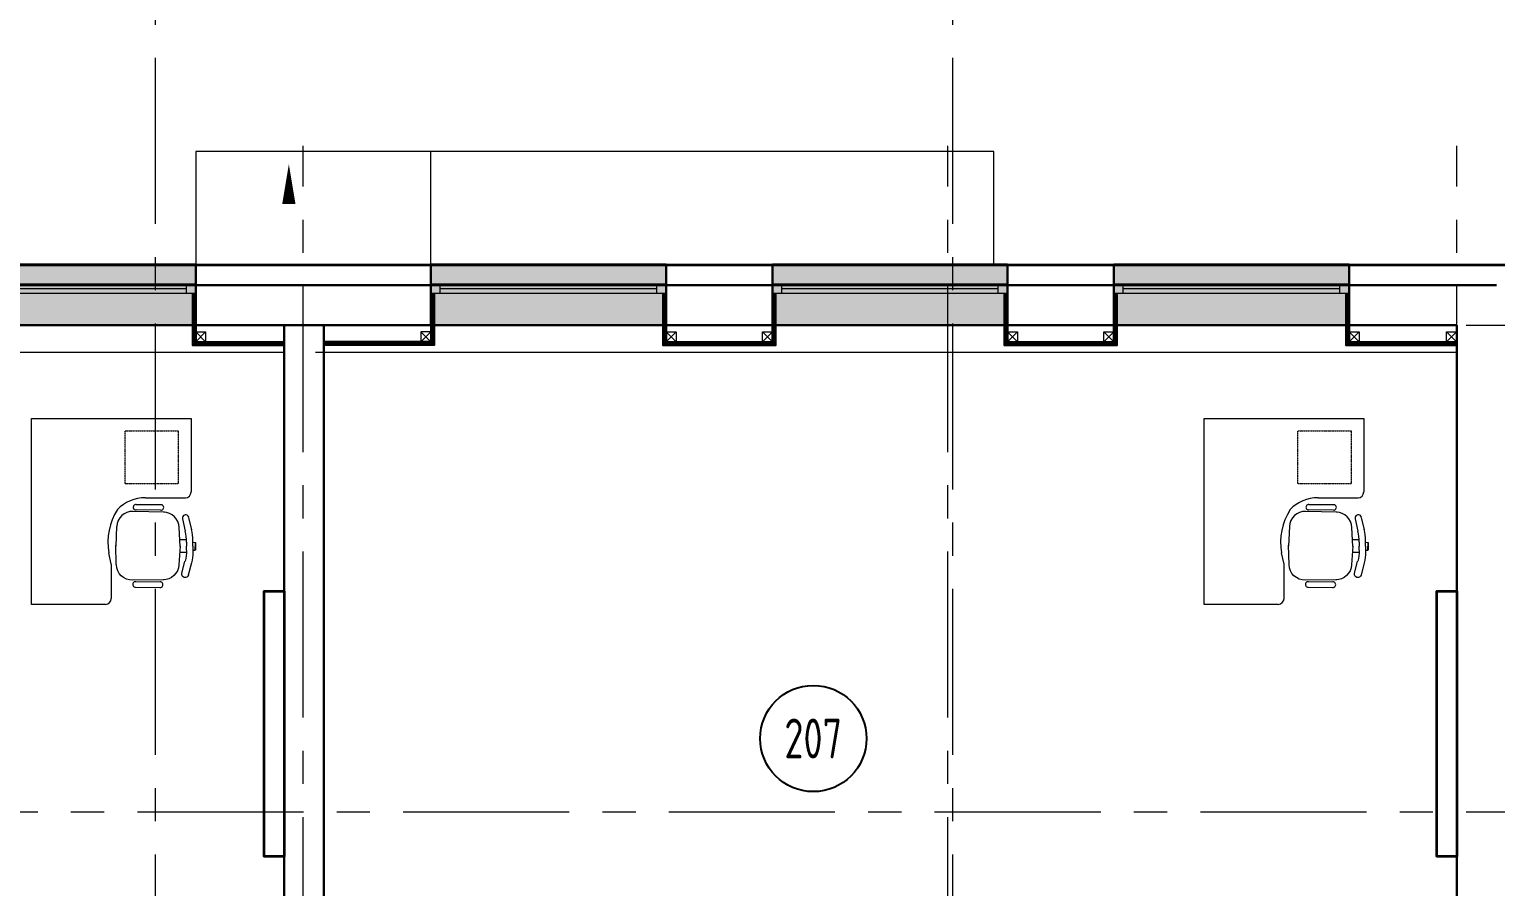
# Model space of a CAD drawing. Header units: millimetres. Extents: x -13407 to 95998, y -2719 to 109387.
# Drawn here: x 40623 to 51658, y 26807 to 33265 of the extents above; entities that cross this region are included whole.
import ezdxf
from ezdxf import colors
from ezdxf.entities.mleader import LeaderData, LeaderLine
from ezdxf.enums import TextEntityAlignment as Align
from ezdxf.math import Vec2, Vec3

# ---------------------------------------------------------------- set-up
doc = ezdxf.new("R2010")
doc.units = ezdxf.units.MM
doc.linetypes.add('CENTER', pattern=[2, 1.25, -0.25, 0.25, -0.25])
doc.linetypes.add('HIDDEN', pattern=[6, 4, -2])
for name, color, linetype, lineweight in [('_0', 250, 'Continuous', 9), ('_ТХ_мебель передв', 250, 'Continuous', 13), ('_ТХ_обор_комп принт', 30, 'Continuous', 13), ('АР_Маркер экспликации', 239, 'Continuous', 13), ('АР_Навесной фасад', 5, 'Continuous', 5), ('АР_Номер помещения', 1, 'Continuous', 25), ('АР_Окна БЛОК', 250, 'Continuous', 13), ('АР_Оси', 193, 'Continuous', 9), ('АР_Отметки', 250, 'Continuous', 15), ('АР_Подоконники', 163, 'Continuous', 9), ('АР_Помещения_площадь', 19, 'Continuous', 9), ('АР_Сущ Несущая стена', 202, 'Continuous', 30), ('АР_Утеплитель', 250, 'Continuous', 9)]:
    doc.layers.add(name, color=color, linetype=linetype, lineweight=lineweight)
doc.styles.add('ISOCPEUR', font='isocpeur.ttf', dxfattribs={"width": 0.7})
doc.styles.get("Standard").update_dxf_attribs({"font": 'arial.ttf'})

# ---------------------------------------------------------------- blocks, each defined once
blk = doc.blocks.new('*U98')
at = {"true_color": 0xffffff}
h = blk.add_hatch(color=7, dxfattribs=at)
h.dxf.hatch_style = 1
h.paths.add_polyline_path([(-1770, -240), (0, -240), (0, 220), (-1770, 220)])
at = {"lineweight": 30}
for p, q in [((-1770, -240), (-1770, 220)), ((0, -240), (0, 220))]:
    blk.add_line(p, q, dxfattribs=at)
for p, q in [((0, 220), (-1770, 220)), ((-1770, 70), (0, 70)), ((-1770, 0), (0, 0)), ((-1700, 0), (-1700, 70)), ((-1700, 35), (-70, 35)), ((-70, 0), (-70, 70)), ((-1770, -240), (0, -240)), ((-1770, -240), (-1770, -240)), ((-1770, -240), (-1770, -240)), ((0, -240), (0, -240)), ((0, -240), (0, -240))]:
    blk.add_line(p, q)
blk = doc.blocks.new('*U41')
at = {"layer": 'АР_Номер помещения', "color": 7}
blk.add_circle((-14095, 4731), 400, dxfattribs=at)
at = {"layer": 'АР_Помещения_площадь', "color": 7}
blk.add_line((-10354, 1323), (-10777, 1323), dxfattribs=at)
at = {"color": 7, "style": 'ISOCPEUR', "width": 0.7, "flags": 1}
blk.add_attdef('КАТЕГОРИЯ', (-499, -2092), '', height=250, dxfattribs=at)
at = {"layer": 'АР_Номер помещения', "color": 7, "style": 'ISOCPEUR', "width": 0.7}
blk.add_attdef('НОМЕР_ПОМЕЩЕНИЯ', text='', height=300, dxfattribs=at).set_placement((-14095, 4731), align=Align.MIDDLE_CENTER)
at = {"layer": 'АР_Помещения_площадь', "color": 7, "style": 'ISOCPEUR', "width": 0.7}
blk.add_attdef('ПЛОЩАДЬ_ПОМЕЩЕНИЯ', text='', height=200, dxfattribs=at).set_placement((-10349, 1569), align=Align.MIDDLE_RIGHT)
at = {"layer": 'АР_Помещения_площадь', "color": 7, "lineweight": 30, "width": 0.7, "flags": 104}
blk.add_attdef('ИМЯ_ПОМЕЩЕНИЯ', text='', height=100, dxfattribs=at).set_placement((158, 1217), align=Align.MIDDLE_CENTER)
blk = doc.blocks.new('A$Ce02d65bd')
at = {"ltscale": 100}
for points in [[(0, 0), (0, 75), (75, 75), (75, 0), (0, 0)], [(0, 0), (75, 75)], [(0, 75), (75, 0)]]:
    blk.add_lwpolyline(points, dxfattribs=at)
blk = doc.blocks.new('_DotSmall')
at = {"color": 0, "linetype": 'ByBlock', "const_width": 0.5}
blk.add_lwpolyline([(-0.0625, 0, 1), (0.0625, 0, 1)], format="xyb", close=True, dxfattribs=at)
blk = doc.blocks.new('М-60')
at = {"extrusion": (-6.19742e-05, 0.000470712, 1)}
for p, q in [((7035415, 1186627, 0), (7035232, 1186627, 0)), ((7035232, 1186586, 0), (7035416, 1186587, 0)), ((7034998, 1186438, 0), (7035020, 1186531, 0)), ((7035068, 1186520, 0), (7035047, 1186426, 0)), ((7035049, 1186549, 0), (7035051, 1186549, 0)), ((7035202, 1186569, 0), (7035439, 1186576, 0)), ((7035086, 1186313, 0), (7035093, 1186455, 0)), ((7035563, 1186460, 0), (7035570, 1186313, 0)), ((7034971, 1186283, 0), (7034970, 1186343, 0)), ((7034989, 1186343, 0), (7034971, 1186343, 0)), ((7034971, 1186343, 0), (7034971, 1186283, 0)), ((7034989, 1186283, 0), (7034971, 1186283, 0)), ((7034989, 1186313, 0), (7034989, 1186356, 0)), ((7034989, 1186313, 0), (7034989, 1186343, 0)), ((7034989, 1186313, 0), (7034989, 1186283, 0)), ((7034989, 1186313, 0), (7034990, 1186270, 0)), ((7035037, 1186344, 0), (7035037, 1186313, 0)), ((7035038, 1186283, 0), (7035037, 1186314, 0)), ((7035038, 1186361, 0), (7035088, 1186361, 0)), ((7035038, 1186266, 0), (7035089, 1186266, 0)), ((7035086, 1186315, 0), (7035095, 1186173, 0)), ((7035565, 1186174, 0), (7035570, 1186322, 0)), ((7035000, 1186188, 0), (7035023, 1186096, 0)), ((7035071, 1186108, 0), (7035048, 1186201, 0)), ((7035053, 1186078, 0), (7035054, 1186078, 0)), ((7035206, 1186060, 0), (7035443, 1186057, 0)), ((7035236, 1186044, 0), (7035420, 1186046, 0)), ((7035420, 1186005, 0), (7035237, 1186003, 0))]:
    blk.add_line(p, q, dxfattribs=at)
for centre, start, end in [((7035230, 1186606, 122), 84.9987, 275.5247), ((7035417, 1186607, 122), 264.9987, 95.5247), ((7035234, 1186024, 122), 85.3479, 275.874), ((7035422, 1186026, 122), 265.3479, 95.874)]:
    blk.add_arc(centre, 20.6, start, end, dxfattribs=at)
at = {"extrusion": (6.19742e-05, -0.000470712, -1)}
for centre, major_axis, start_param, end_param in [((7035043, 1186525, 0), (15.6, 18.5, 0), 4.240369, 5.829345), ((7035045, 1186525, 0), (15.6, 18.5, 0), -0.45384, 1.098777), ((7035213, 1186449, 0), (77.8, 92.6, 0), 4.061153, 5.558057), ((7035442, 1186455, 0), (77.8, 92.6, 0), -0.725128, 0.826554), ((7035352, 1186356, 0), (-278, 234, 0), 5.584367, 5.811166), ((7035400, 1186344, 0), (234, 278, 0), 4.01357, 4.240369)]:
    blk.add_ellipse(centre, major_axis=major_axis, ratio=1, start_param=start_param, end_param=end_param, dxfattribs=at)
at = {"extrusion": (-6.19742e-05, 0.000470712, 1)}
for centre, major_axis, start_param, end_param in [((7035353, 1186275, 0), (-274, -238, 0), 5.584367, 5.811166), ((7035401, 1186288, 0), (238, -274, 0), 4.01357, 4.240369), ((7035215, 1186180, 0), (79.2, -91.4, 0), 4.061153, 5.558057), ((7035444, 1186178, 0), (79.2, -91.4, 0), -0.725128, 0.826554), ((7035047, 1186101, 0), (15.8, -18.3, 0), 4.240369, 5.829345), ((7035048, 1186102, 0), (15.8, -18.3, 0), -0.45384, 1.098777)]:
    blk.add_ellipse(centre, major_axis=major_axis, ratio=1, start_param=start_param, end_param=end_param, dxfattribs=at)
blk = doc.blocks.new('стол угловой 1200х1400')
at = {"extrusion": (-6.20986e-05, 0.000470696, 1)}
for p, q in [((-20568, 32128, -393), (-20568, 33328, -394)), ((-20568, 33328, -394), (-20015, 33328, -394)), ((-19970, 32985, -393), (-19970, 33285, -394)), ((-19213, 32728, -393), (-19472, 32728, -393)), ((-19168, 32683, -393), (-19168, 32128, -393)), ((-19168, 32128, -393), (-20568, 32128, -393))]:
    blk.add_line(p, q, dxfattribs=at)
at = {"linetype": 'HIDDEN', "ltscale": 0.1}
blk.add_lwpolyline([(-20476, 33232), (-20076, 33232), (-20075, 32832), (-20475, 32832)], close=True, dxfattribs=at)
at = {"extrusion": (-6.20986e-05, 0.000470696, 1), "elevation": -377}
blk.add_lwpolyline([(-19472, 32728), (-19557, 32709)], dxfattribs=at)
at = {"extrusion": (-6.20986e-05, 0.000470696, 1)}
for centre, radius, start, end in [((-20015, 33283, -377), 45, 2.4817, 90.0151), ((-19697, 32975, -377), 273, 178.0222, 227.3755), ((-19635, 33157, -377), 455, 237.2104, 279.9393), ((-19213, 32683, -377), 45, 0.0151, 90.0151)]:
    blk.add_arc(centre, radius, start, end, dxfattribs=at)

msp = doc.modelspace()

# ---------------------------------------------------------------- linework, layer by layer
at = {"linetype": 'Continuous'}
msp.add_lwpolyline([(42576.4, 31619.9, 0, 0, 0), (42576.4, 32248.9, 0, 100, 0), (42576.4, 31948.9, 100, 100, 0)], format="xyseb", dxfattribs=at)
for points in [[(41850, 31277.2), (41850, 30886.5), (42540, 30886.5)], [(41862.5, 31277.2), (41862.5, 30899), (42540, 30899)], [(41875, 31257.5), (41875, 30911.5), (42540, 30911.5)], [(43670, 31277.2), (43670, 30886.5), (42840, 30886.5)], [(43657.5, 31277.2), (43657.5, 30899), (42840, 30899)], [(43645, 31257.5), (43645, 30911.5), (42840, 30911.5)], [(45390, 31277.2), (45390, 30886.5), (46240, 30886.5), (46240, 31277.2)], [(45402.5, 31277.2), (45402.5, 30899), (46227.5, 30899), (46227.5, 31277.2)], [(45415, 31257.5), (45415, 30911.5), (46215, 30911.5), (46215, 31220)], [(47960, 31277.2), (47960, 30886.5), (48810, 30886.5), (48810, 31277.2)], [(47972.5, 31277.2), (47972.5, 30899), (48797.5, 30899), (48797.5, 31277.2)], [(47985, 31257.5), (47985, 30911.5), (48785, 30911.5), (48785, 31220)], [(50530, 31277.2), (50530, 30886.5), (51365, 30886.5)], [(50542.5, 31277.2), (50542.5, 30899), (51365, 30899)], [(50555, 31257.5), (50555, 30911.5), (51365, 30911.5)]]:
    msp.add_lwpolyline(points)
at = {"layer": '_ТХ_обор_комп принт', "lineweight": 35}
for points in [[(42540, 27033.6), (42390, 27033.6), (42390, 29033.6), (42540, 29033.6)], [(51365, 27033.6), (51215, 27033.6), (51215, 29033.6), (51365, 29033.6)]]:
    msp.add_lwpolyline(points, close=True, dxfattribs=at)
at = {"layer": 'АР_Навесной фасад', "ltscale": 100}
for p, q in [((16705, 31497.2), (51825, 31497.2)), ((16715, 31487.2), (51815, 31487.2))]:
    msp.add_line(p, q, dxfattribs=at)
at = {"layer": 'АР_Оси', "linetype": 'CENTER', "ltscale": 1000}
for p, q in [((41569.9, 79049.7), (41569.9, 23317.3)), ((47569.9, 79049.7), (47569.9, 23317.3)), ((42685, -1919.1), (42685, 32388.4)), ((47535, -1919.1), (47535, 32388.4)), ((51365, -1919.1), (51365, 32388.4)), ((-12563.8, 31037.2), (70614.6, 31037.2)), ((-12563.8, 27372.2), (71033.4, 27372.2))]:
    msp.add_line(p, q, dxfattribs=at)
at = {"layer": 'АР_Подоконники', "ltscale": 100}
for p, q in [((34295, 30833.7), (42540, 30833.6)), ((42777.3, 30833.7), (51365, 30833.6))]:
    msp.add_line(p, q, dxfattribs=at)
at = {"layer": 'АР_Сущ Несущая стена', "ltscale": 100}
for p, q in [((16865, 31337.2), (51665, 31337.2)), ((17165, 31037.2), (51365, 31037.2)), ((42540, 31037.2), (42540, 23266.8)), ((42840, 31037.2), (42840, 23266.8)), ((51365, 31037.2), (51365, 19852.2))]:
    msp.add_line(p, q, dxfattribs=at)
at = {"layer": 'АР_Утеплитель', "ltscale": 0.25}
for points in [[(43645, 31337.2), (43645, 32345.6), (41875, 32345.6), (41875, 31337.2)], [(47882.1, 31497.2), (47882.1, 32345.6), (41875, 32345.6), (41875, 31337.2)], [(43645, 31337.2), (43645, 32345.6), (41875, 32345.6), (41875, 31337.2)], [(47882.1, 31497.2), (47882.1, 32345.6), (41875, 32345.6), (41875, 31337.2)], [(45412.9, 32345.6), (41875, 32345.6), (41875, 31337.2)]]:
    msp.add_lwpolyline(points, dxfattribs=at)

# ---------------------------------------------------------------- block references
at = {"layer": '_0', "color": 1, "lineweight": -3, "ltscale": 500}
for p in [(41875, 30911.5), (45415, 30911.5), (46140, 30911.5), (47985, 30911.5), (48710, 30911.5), (50555, 30911.5), (51287.6, 30911.5)]:
    msp.add_blockref('A$Ce02d65bd', p, dxfattribs=at)
at = {"layer": '_0', "color": 1, "lineweight": -3, "ltscale": 500, "xscale": -1}
msp.add_blockref('A$Ce02d65bd', (43645, 30911.5), dxfattribs=at)
at = {"layer": '_ТХ_мебель передв'}
for name, p, rotation in [('стол угловой 1200х1400', (8512.4, 9765.7, 393), 270), ('стол угловой 1200х1400', (17337.4, 9765.7, 393), 270), ('М-60', (7094820.4, 1103650.1, 393.1), 179.0887326624886), ('М-60', (7103645.4, 1103650.1, 393.1), 179.0887326624886)]:
    msp.add_blockref(name, p, dxfattribs=dict(at, rotation=rotation))
at = {"layer": 'АР_Маркер экспликации', "color": 7}
ref = msp.add_blockref('*U41', (60618.1, 23192.4), dxfattribs=at)
ref.add_attrib('НОМЕР_ПОМЕЩЕНИЯ', '207', dxfattribs={"layer": 'АР_Номер помещения', "color": 7, "height": 300, "style": 'ISOCPEUR', "width": 0.7}).set_placement((46522.6, 27923.5), align=Align.MIDDLE_CENTER)
ref.add_attrib('ПЛОЩАДЬ_ПОМЕЩЕНИЯ', '#####', dxfattribs={"layer": 'АР_Помещения_площадь', "color": 7, "height": 200, "style": 'ISOCPEUR', "width": 0.7}).set_placement((50268.7, 24761.7), align=Align.MIDDLE_RIGHT)
at = {"layer": 'АР_Окна БЛОК'}
for p in [(41875, 31277.2), (45415, 31277.2), (47985, 31277.2), (50555, 31277.2)]:
    msp.add_blockref('*U98', p, dxfattribs=at)

# ---------------------------------------------------------------- leaders
at = {"layer": 'АР_Отметки'}
ml = msp.add_multileader_mtext('Standard', dxfattribs=at)
ml.set_content('+2,100', color=256, style='ISOCPEUR')
ml.set_leader_properties(color=256, linetype='Continuous', lineweight=-1)
ml.set_arrow_properties(name='DOTSMALL')
ml.build(insert=Vec2(0, 0))
ml.multileader.update_dxf_attribs({"has_text_frame": 1, "text_left_attachment_type": 4, "text_right_attachment_type": 4, "dogleg_length": 100, "arrow_head_size": 180})
ctx = ml.context
ctx.base_point, ctx.char_height, ctx.arrow_head_size, ctx.landing_gap_size, ctx.plane_origin = Vec3(55581.7, 70947), 250, 180, 50, Vec3(49822.1, 65161.6)
ctx.left_attachment, ctx.right_attachment = 4, 4
notes = []
notes.append((ctx, [(0, (0, 0, 0), (0, 0), (1, 0), 1, [])]))
ctx.mtext.insert, ctx.mtext.width, ctx.mtext.line_spacing_style, ctx.mtext.flow_direction = Vec3(55631.7, 71280.3), 852.697, 2, 5
ml = msp.add_multileader_mtext('Standard', dxfattribs=at)
ml.set_content('Л.5', color=256, style='ISOCPEUR')
ml.set_leader_properties(color=256, linetype='Continuous', lineweight=-1)
ml.set_arrow_properties(name='DOTSMALL')
ml.build(insert=Vec2(0, 0))
ml.multileader.update_dxf_attribs({"has_text_frame": 1, "text_left_attachment_type": 4, "text_right_attachment_type": 4, "dogleg_length": 100, "arrow_head_size": 180})
ctx = ml.context
ctx.base_point, ctx.char_height, ctx.arrow_head_size, ctx.landing_gap_size, ctx.plane_origin = Vec3(54054.2, 70700.7), 250, 180, 50, Vec3(79808.7, 56971.3)
ctx.left_attachment, ctx.right_attachment = 4, 4
notes.append((ctx, [(0, (0, 0, 0), (0, 0), (1, 0), 1, [])]))
ctx.mtext.insert, ctx.mtext.width, ctx.mtext.line_spacing_style, ctx.mtext.flow_direction = Vec3(54104.2, 71034), 852.697, 2, 5
ml = msp.add_multileader_mtext('Standard', dxfattribs=at)
ml.set_content('+4,200', color=256, style='ISOCPEUR')
ml.set_leader_properties(color=256, linetype='Continuous', lineweight=-1)
ml.set_arrow_properties(name='DOTSMALL')
ml.build(insert=Vec2(0, 0))
ml.multileader.update_dxf_attribs({"has_text_frame": 1, "text_left_attachment_type": 4, "text_right_attachment_type": 4, "dogleg_length": 100, "arrow_head_size": 180})
ctx = ml.context
ctx.base_point, ctx.char_height, ctx.arrow_head_size, ctx.landing_gap_size, ctx.plane_origin = Vec3(55040.2, 64919.7), 250, 180, 50, Vec3(54958.8, 63652.1)
ctx.left_attachment, ctx.right_attachment = 4, 4
notes.append((ctx, [(0, (0, 0, 0), (0, 0), (1, 0), 1, [])]))
ctx.mtext.insert, ctx.mtext.width, ctx.mtext.line_spacing_style, ctx.mtext.flow_direction = Vec3(55090.2, 65253), 852.697, 2, 5
for ctx, leaders in notes:
    for number, flags, end, landing, length, lines in leaders:
        leader = LeaderData()
        leader.index, (leader.has_last_leader_line, leader.has_dogleg_vector, leader.attachment_direction) = number, flags
        leader.last_leader_point, leader.dogleg_vector, leader.dogleg_length = Vec3(end), Vec3(landing), length
        for number, points, colour, breaks in lines:
            line = LeaderLine()
            line.index, line.vertices, line.color, line.breaks = number, Vec3.list(points), colors.encode_raw_color(colour), breaks
            leader.lines.append(line)
        ctx.leaders.append(leader)

doc.saveas('drawing.dxf')
